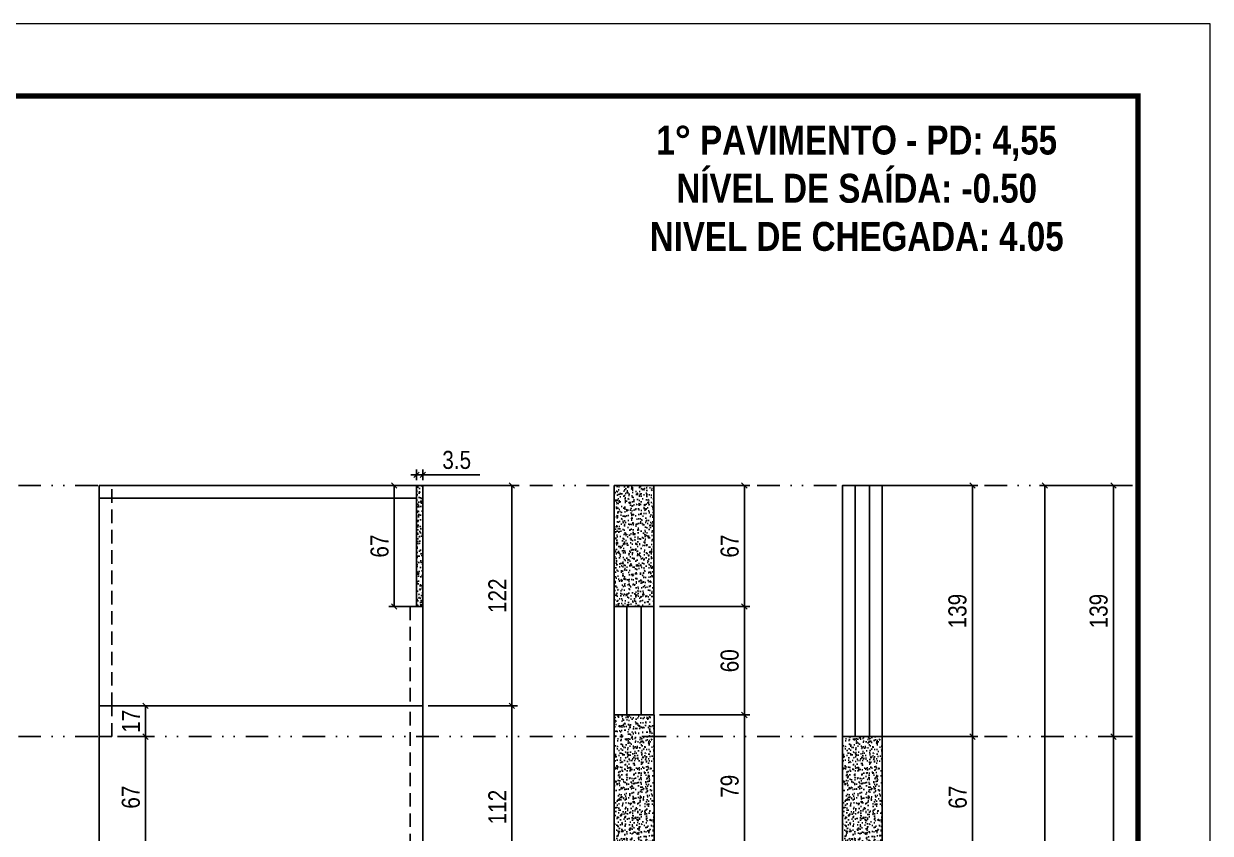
# Model space of a CAD drawing. Extents: x 14400 to 24104, y -21631 to 6985.
# Drawn here: x 15242 to 15898, y 3091 to 3539 of the extents above; entities that cross this region are included whole.
import ezdxf

# ---------------------------------------------------------------- set-up
doc = ezdxf.new("R2010")
doc.units = 0
for name, pattern in [('DASHED', [0.75, 0.5, -0.25]), ('DIVIDE2', [0.625, 0.25, -0.125, 0, -0.125, 0, -0.125]), ('HIDDEN', [0.375, 0.25, -0.125])]:
    doc.linetypes.add(name, pattern=pattern)
for name, color, linetype in [('COTA', 241, 'Continuous'), ('NOMENCLATURA', 7, 'Continuous'), ('Nível', 160, 'Continuous'), ('Painéis', 200, 'Continuous'), ('SARR_2.2x7', 40, 'Continuous')]:
    doc.layers.add(name, color=color, linetype=linetype)
doc.layers.add('Folhas', color=255, linetype='Continuous', lineweight=9)
doc.layers.add('SARRAFO DE PRESSAO', color=251, linetype='DASHED', lineweight=9)
doc.styles.add('COTA TECNICA', font='techl___.ttf', dxfattribs={"height": 10})
doc.styles.add('ROMANC', font='techb___.ttf', dxfattribs={"height": 2.5})
doc.dimstyles.new('PAINEL', dxfattribs={"dimtxt": 10, "dimasz": 3, "dimexe": 3, "dimexo": 3, "dimgap": 3, "dimtad": 1, "dimdec": 1, "dimzin": 12, "dimdsep": 46, "dimtxsty": 'COTA TECNICA', "dimblk1": 'OBLIQUE', "dimblk2": 'OBLIQUE', "dimsah": 1, "dimcen": 0.9, "dimclrd": 4, "dimclre": 4, "dimclrt": 240, "dimadec": 1, "dimazin": 3, "dimtfac": 1, "dimtdec": 1, "dimtmove": 0, "dimatfit": 3, "dimfxl": 1, "dimtolj": 1, "dimtzin": 12, "dimarcsym": 0})

# ---------------------------------------------------------------- blocks, each defined once
blk = doc.blocks.new('9999999999')
at = {"layer": 'Folhas'}
blk.add_lwpolyline([(98138.98, 34190.21), (99623.98, 34190.21), (99623.98, 35240.21), (98138.98, 35240.21)], close=True, dxfattribs=at)
at = {"layer": 'Folhas', "color": 30, "const_width": 3}
blk.add_lwpolyline([(98213.98, 34230.21), (99583.98, 34230.21), (99583.98, 35200.21), (98213.98, 35200.21)], close=True, dxfattribs=at)
blk = doc.blocks.new('_Oblique')
at = {"color": 0, "linetype": 'ByBlock', "lineweight": -2}
blk.add_line((-0.5, -0.5), (0.5, 0.5), dxfattribs=at)
blk = doc.blocks.new('*D919')
at = {"layer": 'COTA', "color": 4, "lineweight": -2, "transparency": 16777216}
for p, q in [((15465.6, 3161.29), (15514.97, 3161.29)), ((15511.97, 3049.29), (15511.97, 3161.29)), ((15465.6, 3049.29), (15514.97, 3049.29))]:
    blk.add_line(p, q, dxfattribs=at)
at = {"layer": 'Defpoints', "color": 0, "transparency": 16777216}
for p in [(15462.6, 3161.29), (15511.97, 3161.29), (15462.6, 3049.29)]:
    blk.add_point(p, dxfattribs=at)
at = {"layer": 'COTA', "color": 4, "lineweight": -2, "transparency": 16777216, "xscale": 3, "yscale": 3, "zscale": 3}
for p, rotation in [((15511.97, 3161.29), 90), ((15511.97, 3049.29), 270)]:
    blk.add_blockref('_Oblique', p, dxfattribs=dict(at, rotation=rotation))
at = {"layer": 'COTA', "color": 240, "transparency": 16777216, "insert": (15503.91, 3105.29), "char_height": 10, "attachment_point": 5, "rotation": 90, "style": 'COTA TECNICA'}
blk.add_mtext('\\A1;112', dxfattribs=at)
blk = doc.blocks.new('*D920')
at = {"layer": 'COTA', "color": 4, "lineweight": -2, "transparency": 16777216}
for p, q in [((15465.6, 3283.29), (15514.97, 3283.29)), ((15511.97, 3161.29), (15511.97, 3283.29)), ((15465.6, 3161.29), (15514.97, 3161.29))]:
    blk.add_line(p, q, dxfattribs=at)
at = {"layer": 'Defpoints', "color": 0, "transparency": 16777216}
for p in [(15462.6, 3283.29), (15511.97, 3283.29), (15462.6, 3161.29)]:
    blk.add_point(p, dxfattribs=at)
at = {"layer": 'COTA', "color": 4, "lineweight": -2, "transparency": 16777216, "xscale": 3, "yscale": 3, "zscale": 3}
for p, rotation in [((15511.97, 3283.29), 90), ((15511.97, 3161.29), 270)]:
    blk.add_blockref('_Oblique', p, dxfattribs=dict(at, rotation=rotation))
at = {"layer": 'COTA', "color": 240, "transparency": 16777216, "insert": (15503.91, 3222.29), "char_height": 10, "attachment_point": 5, "rotation": 90, "style": 'COTA TECNICA'}
blk.add_mtext('\\A1;122', dxfattribs=at)
blk = doc.blocks.new('*D921')
at = {"layer": 'COTA', "color": 4, "lineweight": -2, "transparency": 16777216}
for p, q in [((15459.1, 3286.29), (15459.1, 3292.22)), ((15462.6, 3286.29), (15462.6, 3292.22)), ((15459.1, 3289.22), (15456.1, 3289.22)), ((15459.1, 3289.22), (15462.6, 3289.22)), ((15462.6, 3289.22), (15494.2, 3289.22))]:
    blk.add_line(p, q, dxfattribs=at)
at = {"layer": 'Defpoints', "color": 0, "transparency": 16777216}
for p in [(15462.6, 3289.22), (15459.1, 3283.29), (15462.6, 3283.29)]:
    blk.add_point(p, dxfattribs=at)
at = {"layer": 'COTA', "color": 4, "lineweight": -2, "transparency": 16777216, "xscale": 3, "yscale": 3, "zscale": 3}
blk.add_blockref('_Oblique', (15459.1, 3289.22), dxfattribs=at)
at = {"layer": 'COTA', "color": 4, "lineweight": -2, "transparency": 16777216, "xscale": 3, "yscale": 3, "zscale": 3, "rotation": 180}
blk.add_blockref('_Oblique', (15462.6, 3289.22), dxfattribs=at)
at = {"layer": 'COTA', "color": 240, "transparency": 16777216, "insert": (15481.4, 3297.44), "char_height": 10, "attachment_point": 5, "style": 'COTA TECNICA'}
blk.add_mtext('\\A1;3.5', dxfattribs=at)
blk = doc.blocks.new('*D922')
at = {"layer": 'COTA', "color": 4, "lineweight": -2, "transparency": 16777216}
for p, q in [((15456.1, 3283.29), (15443.85, 3283.29)), ((15446.85, 3216.29), (15446.85, 3283.29)), ((15456.1, 3216.29), (15443.85, 3216.29))]:
    blk.add_line(p, q, dxfattribs=at)
at = {"layer": 'Defpoints', "color": 0, "transparency": 16777216}
for p in [(15446.85, 3283.29), (15459.1, 3283.29), (15459.1, 3216.29)]:
    blk.add_point(p, dxfattribs=at)
at = {"layer": 'COTA', "color": 4, "lineweight": -2, "transparency": 16777216, "xscale": 3, "yscale": 3, "zscale": 3}
for p, rotation in [((15446.85, 3283.29), 90), ((15446.85, 3216.29), 270)]:
    blk.add_blockref('_Oblique', p, dxfattribs=dict(at, rotation=rotation))
at = {"layer": 'COTA', "color": 240, "transparency": 16777216, "insert": (15438.75, 3249.79), "char_height": 10, "attachment_point": 5, "rotation": 90, "style": 'COTA TECNICA'}
blk.add_mtext('\\A1;67', dxfattribs=at)
blk = doc.blocks.new('*D923')
at = {"layer": 'COTA', "color": 4, "lineweight": -2, "transparency": 16777216}
for p, q in [((15855.47, 3283.29), (15803.95, 3283.29)), ((15806.95, 2828.29), (15806.95, 3283.29)), ((15855.47, 2828.29), (15803.95, 2828.29))]:
    blk.add_line(p, q, dxfattribs=at)
at = {"layer": 'Defpoints', "color": 0, "transparency": 16777216}
for p in [(15806.95, 3283.29), (15858.47, 3283.29), (15858.47, 2828.29)]:
    blk.add_point(p, dxfattribs=at)
at = {"layer": 'COTA', "color": 4, "lineweight": -2, "transparency": 16777216, "xscale": 3, "yscale": 3, "zscale": 3}
for p, rotation in [((15806.95, 3283.29), 90), ((15806.95, 2828.29), 270)]:
    blk.add_blockref('_Oblique', p, dxfattribs=dict(at, rotation=rotation))
at = {"layer": 'COTA', "color": 240, "transparency": 16777216, "insert": (15798.84, 3055.79), "char_height": 10, "attachment_point": 5, "rotation": 90, "style": 'COTA TECNICA'}
blk.add_mtext('\\A1;455', dxfattribs=at)
blk = doc.blocks.new('*D924')
at = {"layer": 'COTA', "color": 4, "lineweight": -2, "transparency": 16777216}
for p, q in [((15855.47, 3144.29), (15841.97, 3144.29)), ((15844.97, 2828.29), (15844.97, 3144.29)), ((15855.47, 2828.29), (15841.97, 2828.29))]:
    blk.add_line(p, q, dxfattribs=at)
at = {"layer": 'Defpoints', "color": 0, "transparency": 16777216}
for p in [(15844.97, 3144.29), (15858.47, 3144.29), (15858.47, 2828.29)]:
    blk.add_point(p, dxfattribs=at)
at = {"layer": 'COTA', "color": 4, "lineweight": -2, "transparency": 16777216, "xscale": 3, "yscale": 3, "zscale": 3}
for p, rotation in [((15844.97, 3144.29), 90), ((15844.97, 2828.29), 270)]:
    blk.add_blockref('_Oblique', p, dxfattribs=dict(at, rotation=rotation))
at = {"layer": 'COTA', "color": 240, "transparency": 16777216, "insert": (15836.75, 2986.29), "char_height": 10, "attachment_point": 5, "rotation": 90, "style": 'COTA TECNICA'}
blk.add_mtext('\\A1;316', dxfattribs=at)
blk = doc.blocks.new('*D925')
at = {"layer": 'COTA', "color": 4, "lineweight": -2, "transparency": 16777216}
for p, q in [((15855.47, 3283.29), (15841.97, 3283.29)), ((15844.97, 3144.29), (15844.97, 3283.29)), ((15855.47, 3144.29), (15841.97, 3144.29))]:
    blk.add_line(p, q, dxfattribs=at)
at = {"layer": 'Defpoints', "color": 0, "transparency": 16777216}
for p in [(15844.97, 3283.29), (15858.47, 3283.29), (15858.47, 3144.29)]:
    blk.add_point(p, dxfattribs=at)
at = {"layer": 'COTA', "color": 4, "lineweight": -2, "transparency": 16777216, "xscale": 3, "yscale": 3, "zscale": 3}
for p, rotation in [((15844.97, 3283.29), 90), ((15844.97, 3144.29), 270)]:
    blk.add_blockref('_Oblique', p, dxfattribs=dict(at, rotation=rotation))
at = {"layer": 'COTA', "color": 240, "transparency": 16777216, "insert": (15836.72, 3213.79), "char_height": 10, "attachment_point": 5, "rotation": 90, "style": 'COTA TECNICA'}
blk.add_mtext('\\A1;139', dxfattribs=at)
blk = doc.blocks.new('*D929')
at = {"layer": 'COTA', "color": 4, "lineweight": -2, "transparency": 16777216}
for p, q in [((15593.62, 3156.29), (15643.61, 3156.29)), ((15640.61, 3077.29), (15640.61, 3156.29)), ((15593.62, 3077.29), (15643.61, 3077.29))]:
    blk.add_line(p, q, dxfattribs=at)
at = {"layer": 'Defpoints', "color": 0, "transparency": 16777216}
for p in [(15590.62, 3156.29), (15640.61, 3156.29), (15590.62, 3077.29)]:
    blk.add_point(p, dxfattribs=at)
at = {"layer": 'COTA', "color": 4, "lineweight": -2, "transparency": 16777216, "xscale": 3, "yscale": 3, "zscale": 3}
for p, rotation in [((15640.61, 3156.29), 90), ((15640.61, 3077.29), 270)]:
    blk.add_blockref('_Oblique', p, dxfattribs=dict(at, rotation=rotation))
at = {"layer": 'COTA', "color": 240, "transparency": 16777216, "insert": (15632.51, 3116.79), "char_height": 10, "attachment_point": 5, "rotation": 90, "style": 'COTA TECNICA'}
blk.add_mtext('\\A1;79', dxfattribs=at)
blk = doc.blocks.new('*D932')
at = {"layer": 'COTA', "color": 4, "lineweight": -2, "transparency": 16777216}
for p, q in [((15593.58, 3216.29), (15643.61, 3216.29)), ((15640.61, 3156.29), (15640.61, 3216.29)), ((15593.58, 3156.29), (15643.61, 3156.29))]:
    blk.add_line(p, q, dxfattribs=at)
at = {"layer": 'Defpoints', "color": 0, "transparency": 16777216}
for p in [(15590.58, 3216.29), (15640.61, 3216.29), (15590.58, 3156.29)]:
    blk.add_point(p, dxfattribs=at)
at = {"layer": 'COTA', "color": 4, "lineweight": -2, "transparency": 16777216, "xscale": 3, "yscale": 3, "zscale": 3}
for p, rotation in [((15640.61, 3216.29), 90), ((15640.61, 3156.29), 270)]:
    blk.add_blockref('_Oblique', p, dxfattribs=dict(at, rotation=rotation))
at = {"layer": 'COTA', "color": 240, "transparency": 16777216, "insert": (15632.51, 3186.29), "char_height": 10, "attachment_point": 5, "rotation": 90, "style": 'COTA TECNICA'}
blk.add_mtext('\\A1;60', dxfattribs=at)
blk = doc.blocks.new('*D933')
at = {"layer": 'COTA', "color": 4, "lineweight": -2, "transparency": 16777216}
for p, q in [((15593.58, 3283.29), (15643.61, 3283.29)), ((15640.61, 3283.29), (15640.61, 3216.29)), ((15593.58, 3216.29), (15643.61, 3216.29))]:
    blk.add_line(p, q, dxfattribs=at)
at = {"layer": 'Defpoints', "color": 0, "transparency": 16777216}
for p in [(15590.58, 3283.29), (15590.58, 3216.29), (15640.61, 3216.29)]:
    blk.add_point(p, dxfattribs=at)
at = {"layer": 'COTA', "color": 4, "lineweight": -2, "transparency": 16777216, "xscale": 3, "yscale": 3, "zscale": 3}
for p, rotation in [((15640.61, 3283.29), 90), ((15640.61, 3216.29), 270)]:
    blk.add_blockref('_Oblique', p, dxfattribs=dict(at, rotation=rotation))
at = {"layer": 'COTA', "color": 240, "transparency": 16777216, "insert": (15632.51, 3249.79), "char_height": 10, "attachment_point": 5, "rotation": 90, "style": 'COTA TECNICA'}
blk.add_mtext('\\A1;67', dxfattribs=at)
blk = doc.blocks.new('*D937')
at = {"layer": 'COTA', "color": 4, "lineweight": -2, "transparency": 16777216}
for p, q in [((15719.85, 3144.29), (15769.84, 3144.29)), ((15766.84, 3077.29), (15766.84, 3144.29)), ((15719.85, 3077.29), (15769.84, 3077.29))]:
    blk.add_line(p, q, dxfattribs=at)
at = {"layer": 'Defpoints', "color": 0, "transparency": 16777216}
for p in [(15716.85, 3144.29), (15766.84, 3144.29), (15716.85, 3077.29)]:
    blk.add_point(p, dxfattribs=at)
at = {"layer": 'COTA', "color": 4, "lineweight": -2, "transparency": 16777216, "xscale": 3, "yscale": 3, "zscale": 3}
for p, rotation in [((15766.84, 3144.29), 90), ((15766.84, 3077.29), 270)]:
    blk.add_blockref('_Oblique', p, dxfattribs=dict(at, rotation=rotation))
at = {"layer": 'COTA', "color": 240, "transparency": 16777216, "insert": (15758.74, 3110.79), "char_height": 10, "attachment_point": 5, "rotation": 90, "style": 'COTA TECNICA'}
blk.add_mtext('\\A1;67', dxfattribs=at)
blk = doc.blocks.new('*D940')
at = {"layer": 'COTA', "color": 4, "lineweight": -2, "transparency": 16777216}
for p, q in [((15719.81, 3283.29), (15769.84, 3283.29)), ((15766.84, 3144.29), (15766.84, 3283.29)), ((15719.81, 3144.29), (15769.84, 3144.29))]:
    blk.add_line(p, q, dxfattribs=at)
at = {"layer": 'Defpoints', "color": 0, "transparency": 16777216}
for p in [(15716.81, 3283.29), (15766.84, 3283.29), (15716.81, 3144.29)]:
    blk.add_point(p, dxfattribs=at)
at = {"layer": 'COTA', "color": 4, "lineweight": -2, "transparency": 16777216, "xscale": 3, "yscale": 3, "zscale": 3}
for p, rotation in [((15766.84, 3283.29), 90), ((15766.84, 3144.29), 270)]:
    blk.add_blockref('_Oblique', p, dxfattribs=dict(at, rotation=rotation))
at = {"layer": 'COTA', "color": 240, "transparency": 16777216, "insert": (15758.59, 3213.79), "char_height": 10, "attachment_point": 5, "rotation": 90, "style": 'COTA TECNICA'}
blk.add_mtext('\\A1;139', dxfattribs=at)
blk = doc.blocks.new('*D2578')
at = {"layer": 'COTA', "color": 4, "lineweight": -2, "transparency": 16777216}
for p, q in [((15293.6, 3144.29), (15312.19, 3144.29)), ((15309.19, 3077.29), (15309.19, 3144.29)), ((15293.6, 3077.29), (15312.19, 3077.29))]:
    blk.add_line(p, q, dxfattribs=at)
at = {"layer": 'Defpoints', "color": 0, "transparency": 16777216}
for p in [(15290.6, 3144.29), (15309.19, 3144.29), (15290.6, 3077.29)]:
    blk.add_point(p, dxfattribs=at)
at = {"layer": 'COTA', "color": 4, "lineweight": -2, "transparency": 16777216, "xscale": 3, "yscale": 3, "zscale": 3}
for p, rotation in [((15309.19, 3144.29), 90), ((15309.19, 3077.29), 270)]:
    blk.add_blockref('_Oblique', p, dxfattribs=dict(at, rotation=rotation))
at = {"layer": 'COTA', "color": 240, "transparency": 16777216, "insert": (15301.09, 3110.79), "char_height": 10, "attachment_point": 5, "rotation": 90, "style": 'COTA TECNICA'}
blk.add_mtext('\\A1;67', dxfattribs=at)
blk = doc.blocks.new('*D2579')
at = {"layer": 'COTA', "color": 4, "lineweight": -2, "transparency": 16777216}
for p, q in [((15293.6, 3161.29), (15312.19, 3161.29)), ((15309.19, 3144.29), (15309.19, 3161.29)), ((15293.6, 3144.29), (15312.19, 3144.29))]:
    blk.add_line(p, q, dxfattribs=at)
at = {"layer": 'Defpoints', "color": 0, "transparency": 16777216}
for p in [(15290.6, 3161.29), (15309.19, 3161.29), (15290.6, 3144.29)]:
    blk.add_point(p, dxfattribs=at)
at = {"layer": 'COTA', "color": 4, "lineweight": -2, "transparency": 16777216, "xscale": 3, "yscale": 3, "zscale": 3}
for p, rotation in [((15309.19, 3161.29), 90), ((15309.19, 3144.29), 270)]:
    blk.add_blockref('_Oblique', p, dxfattribs=dict(at, rotation=rotation))
at = {"layer": 'COTA', "color": 240, "transparency": 16777216, "insert": (15301.11, 3152.79), "char_height": 10, "attachment_point": 5, "rotation": 90, "style": 'COTA TECNICA'}
blk.add_mtext('\\A1;17', dxfattribs=at)

msp = doc.modelspace()

# ---------------------------------------------------------------- hatches: boundary and pattern name
at = {"layer": 'COTA'}
h = msp.add_hatch(dxfattribs=at)
h.set_pattern_fill('AR-CONC', color=256, scale=0.03)
h.set_pattern_definition([(50, (-39.6197, 0), (5.4655401, -0.4781726), [0.5715, -6.2865]), (355, (-39.6197, 0), (-1.0573026, 5.7317054), [0.4572, -5.0292175]), (100.451445, (-39.164, -0.04), (4.4082374, 5.2535326), [0.4857003, -5.3427073]), (46.1842, (-39.62, 1.524), (8.1323712, -1.2612698), [0.85725, -9.42975]), (96.63556, (-38.942, 1.419), (7.122124, 7.4227837), [0.7285507, -8.0140682]), (351.18415, (-39.62, 1.524), (7.122124, 7.4227837), [0.685799, -7.543792]), (21, (-38.8577, 1.143), (4.5484317, -3.067956), [0.5715, -6.2865]), (326, (-38.8577, 1.143), (1.8540609, 5.525639), [0.4572, -5.0292]), (71.451445, (-38.4787, 0.8873), (6.4024926, 2.457683), [0.4857003, -5.3426981]), (37.5, (-39.6197, 0), (0.0926581, 2.53665117), [0, -4.96824, 0, -5.1054, 0, -5.04825]), (7.5, (-39.6197, 0), (2.00458988, 3.00541724), [0, -2.91084, 0, -4.85394, 0, -1.92405]), (327.5, (-41.319, 0), (4.06771786, -0.17186232), [0, -1.905, 0, -5.9436, 0, -7.8867]), (317.5, (-42.081, 0), (4.44387544, 0.7627947), [0, -2.4765, 0, -3.94716, 0, -5.6007])])
h.paths.add_polyline_path([(15462.6, 3283.29), (15459.1, 3283.29), (15459.1, 3216.29), (15462.6, 3216.29)])
h = msp.add_hatch(dxfattribs=at)
h.set_pattern_fill('AR-CONC', color=256, scale=0.03)
h.set_pattern_definition([(50, (-53.6764, 0), (5.4655401, -0.4781726), [0.5715, -6.2865]), (355, (-53.6764, 0), (-1.0573026, 5.7317054), [0.4572, -5.0292175]), (100.451445, (-53.221, -0.04), (4.4082374, 5.2535326), [0.4857003, -5.3427073]), (46.1842, (-53.6764, 1.524), (8.1323712, -1.2612698), [0.85725, -9.42975]), (96.63556, (-52.999, 1.419), (7.122124, 7.4227837), [0.7285507, -8.0140682]), (351.18415, (-53.676, 1.524), (7.122124, 7.4227837), [0.685799, -7.543792]), (21, (-52.9144, 1.143), (4.5484317, -3.067956), [0.5715, -6.2865]), (326, (-52.9144, 1.143), (1.8540609, 5.525639), [0.4572, -5.0292]), (71.451445, (-52.5353, 0.8873), (6.4024926, 2.457683), [0.4857003, -5.3426981]), (37.5, (-53.6764, 0), (0.0926581, 2.53665117), [0, -4.96824, 0, -5.1054, 0, -5.04825]), (7.5, (-53.6764, 0), (2.00458988, 3.00541724), [0, -2.91084, 0, -4.85394, 0, -1.92405]), (327.5, (-55.3756, 0), (4.06771786, -0.17186232), [0, -1.905, 0, -5.9436, 0, -7.8867]), (317.5, (-56.1376, 0), (4.44387544, 0.7627947), [0, -2.4765, 0, -3.94716, 0, -5.6007])])
h.paths.add_polyline_path([(15590.58, 3283.29), (15568.62, 3283.29), (15568.62, 3216.29), (15590.58, 3216.29)])
h = msp.add_hatch(dxfattribs=at)
h.set_pattern_fill('AR-CONC', color=256, scale=0.03)
h.set_pattern_definition([(50, (-3171.431, -1148.575), (5.4655401, -0.4781726), [0.5715, -6.2865]), (355, (-3171.431, -1148.575), (-1.0573026, 5.7317054), [0.4572, -5.0292175]), (100.451445, (-3170.9756, -1148.615), (4.4082374, 5.2535326), [0.4857003, -5.3427073]), (46.1842, (-3171.431, -1147.051), (8.1323712, -1.2612698), [0.85725, -9.42975]), (96.635558, (-3170.753, -1147.156), (7.122124, 7.4227837), [0.7285507, -8.0140682]), (351.18415, (-3171.431, -1147.051), (7.122124, 7.4227837), [0.685799, -7.543792]), (21, (-3170.669, -1147.432), (4.5484317, -3.0679559), [0.5715, -6.2865]), (326, (-3170.669, -1147.432), (1.8540609, 5.525639), [0.4572, -5.0292]), (71.451445, (-3170.29, -1147.688), (6.4024926, 2.457683), [0.4857003, -5.3426981]), (37.5, (-3171.431, -1148.5751), (0.0926581, 2.53665117), [0, -4.96824, 0, -5.1054, 0, -5.04825]), (7.5, (-3171.431, -1148.575), (2.00458988, 3.00541724), [0, -2.91084, 0, -4.85394, 0, -1.92405]), (327.5, (-3173.1303, -1148.5751), (4.06771786, -0.17186232), [0, -1.905, 0, -5.9436, 0, -7.8867]), (317.5, (-3173.8923, -1148.575), (4.44387544, 0.7627947), [0, -2.4765, 0, -3.94716, 0, -5.6007])])
h.paths.add_polyline_path([(15590.62, 3156.29), (15568.62, 3156.29), (15568.62, 3077.29), (15590.62, 3077.29)])
h = msp.add_hatch(dxfattribs=at)
h.set_pattern_fill('AR-CONC', color=256, scale=0.03)
h.set_pattern_definition([(50, (-3045.2003, -1148.575), (5.4655401, -0.4781726), [0.5715, -6.2865]), (355, (-3045.2003, -1148.575), (-1.0573026, 5.7317054), [0.4572, -5.0292175]), (100.451445, (-3044.745, -1148.615), (4.4082374, 5.2535326), [0.4857003, -5.3427073]), (46.1842, (-3045.2003, -1147.051), (8.1323712, -1.2612698), [0.85725, -9.42975]), (96.635558, (-3044.523, -1147.156), (7.122124, 7.4227837), [0.7285507, -8.0140682]), (351.18415, (-3045.2, -1147.051), (7.122124, 7.4227837), [0.685799, -7.543792]), (21, (-3044.4383, -1147.432), (4.5484317, -3.0679559), [0.5715, -6.2865]), (326, (-3044.4383, -1147.432), (1.8540609, 5.525639), [0.4572, -5.0292]), (71.451445, (-3044.0593, -1147.688), (6.4024926, 2.457683), [0.4857003, -5.3426981]), (37.5, (-3045.2003, -1148.5751), (0.0926581, 2.53665117), [0, -4.96824, 0, -5.1054, 0, -5.04825]), (7.5, (-3045.2003, -1148.575), (2.00458988, 3.00541724), [0, -2.91084, 0, -4.85394, 0, -1.92405]), (327.5, (-3046.8996, -1148.5751), (4.06771786, -0.17186232), [0, -1.905, 0, -5.9436, 0, -7.8867]), (317.5, (-3047.6616, -1148.575), (4.44387544, 0.7627947), [0, -2.4765, 0, -3.94716, 0, -5.6007])])
h.paths.add_polyline_path([(15716.85, 3144.29), (15694.85, 3144.29), (15694.85, 3077.29), (15716.85, 3077.29)])

# ---------------------------------------------------------------- linework, layer by layer
for p, q in [((15462.6, 3283.29), (15459.1, 3283.29)), ((15462.6, 3283.29), (15462.6, 3216.29)), ((15459.1, 3216.29), (15455.6, 3216.29)), ((15290.6, 3144.29), (15283.6, 3144.29))]:
    msp.add_line(p, q, dxfattribs=at)
for points in [[(15568.62, 3216.29), (15590.58, 3216.29), (15590.58, 3283.29), (15568.62, 3283.29)], [(15568.62, 3077.29), (15590.62, 3077.29), (15590.62, 3156.29), (15568.62, 3156.29)], [(15694.85, 3077.29), (15716.85, 3077.29), (15716.85, 3144.29), (15694.85, 3144.29)]]:
    msp.add_lwpolyline(points, close=True, dxfattribs=at)
at = {"layer": 'Nível', "color": 4, "linetype": 'DIVIDE2', "ltscale": 50}
for p, q in [((14955.78, 3283.29), (15858.47, 3283.29)), ((14955.78, 3144.29), (15858.47, 3144.29))]:
    msp.add_line(p, q, dxfattribs=at)
at = {"layer": 'Painéis'}
for p, q in [((15283.6, 3283.29), (15283.6, 2830.29)), ((15283.6, 3283.29), (15459.1, 3283.29)), ((15459.1, 3283.29), (15459.1, 3216.29)), ((15462.6, 3216.29), (15459.1, 3216.29)), ((15462.6, 3216.29), (15462.6, 3161.29)), ((15283.6, 3161.29), (15462.6, 3161.29)), ((15462.6, 2830.29), (15462.6, 3161.29))]:
    msp.add_line(p, q, dxfattribs=at)
for points in [[(15694.85, 3144.29), (15716.81, 3144.29), (15716.81, 3283.29), (15694.85, 3283.29)], [(15568.62, 3156.29), (15590.58, 3156.29), (15590.58, 3216.29), (15568.62, 3216.29)]]:
    msp.add_lwpolyline(points, close=True, dxfattribs=at)
at = {"layer": 'SARR_2.2x7', "linetype": 'HIDDEN', "ltscale": 30}
for p, q in [((15290.6, 3161.29), (15290.6, 3283.29)), ((15455.6, 3216.29), (15455.6, 3161.29)), ((15290.6, 3144.29), (15290.6, 3161.29)), ((15455.6, 3049.29), (15455.6, 3161.29))]:
    msp.add_line(p, q, dxfattribs=at)
at = {"layer": 'SARR_2.2x7'}
for p, q in [((15701.85, 3144.29), (15701.85, 3283.29)), ((15709.81, 3144.29), (15709.81, 3283.29)), ((15283.6, 3276.29), (15459.1, 3276.29)), ((15575.62, 3156.29), (15575.62, 3216.29)), ((15583.58, 3156.29), (15583.58, 3216.29))]:
    msp.add_line(p, q, dxfattribs=at)

# ---------------------------------------------------------------- block references
at = {"layer": 'SARRAFO DE PRESSAO', "color": 6, "linetype": 'ByBlock'}
msp.add_blockref('9999999999', (-83725.51, -31701.2), dxfattribs=at)

# ---------------------------------------------------------------- texts
at = {"layer": 'NOMENCLATURA', "color": 2, "insert": (15702.79, 3482.59), "char_height": 16, "attachment_point": 2, "style": 'ROMANC'}
msp.add_mtext_dynamic_manual_height_columns('1° PAVIMENTO - PD: 4,55\\PNÍVEL DE SAÍDA: -0.50\\PNIVEL DE CHEGADA: 4.05', width=432.3511, gutter_width=1, heights=[0], dxfattribs=at)

# ---------------------------------------------------------------- dimensions: what is measured, and where the dimension line sits
at = {"layer": 'COTA'}
dim = msp.add_linear_dim(base=(15462.6, 3289.22), p1=(15459.1, 3283.29), p2=(15462.6, 3283.29), dimstyle='PAINEL', dxfattribs=at)
dim.commit()
dim.dimension.update_dxf_attribs({"geometry": '*D921', "text_midpoint": (15481.4, 3297.44)})
for base, p1, p2, picture, middle in [((15446.85, 3283.29), (15459.1, 3216.29), (15459.1, 3283.29), '*D922', (15438.75, 3249.79)), ((15640.61, 3216.29), (15590.58, 3283.29), (15590.58, 3216.29), '*D933', (15632.51, 3249.79)), ((15766.84, 3283.29), (15716.81, 3144.29), (15716.81, 3283.29), '*D940', (15758.59, 3213.79)), ((15806.95, 3283.29), (15858.47, 2828.29), (15858.47, 3283.29), '*D923', (15798.84, 3055.79)), ((15640.61, 3216.29), (15590.58, 3156.29), (15590.58, 3216.29), '*D932', (15632.51, 3186.29)), ((15309.19, 3161.29), (15290.6, 3144.29), (15290.6, 3161.29), '*D2579', (15301.11, 3152.79)), ((15511.97, 3161.29), (15462.6, 3049.29), (15462.6, 3161.29), '*D919', (15503.91, 3105.29)), ((15640.61, 3156.29), (15590.62, 3077.29), (15590.62, 3156.29), '*D929', (15632.51, 3116.79)), ((15309.19, 3144.29), (15290.6, 3077.29), (15290.6, 3144.29), '*D2578', (15301.09, 3110.79)), ((15766.84, 3144.29), (15716.85, 3077.29), (15716.85, 3144.29), '*D937', (15758.74, 3110.79)), ((15844.97, 3144.29), (15858.47, 2828.29), (15858.47, 3144.29), '*D924', (15836.75, 2986.29))]:
    dim = msp.add_linear_dim(base=base, p1=p1, p2=p2, angle=90, dimstyle='PAINEL', dxfattribs=at)
    dim.commit()
    dim.dimension.update_dxf_attribs({"geometry": picture, "text_midpoint": middle})
for base, p1, p2, picture, middle in [((15511.97, 3283.29), (15462.6, 3161.29), (15462.6, 3283.29), '*D920', (15503.91, 3222.29)), ((15844.97, 3283.29), (15858.47, 3144.29), (15858.47, 3283.29), '*D925', (15836.72, 3213.79))]:
    dim = msp.add_linear_dim(base=base, p1=p1, p2=p2, angle=90, dimstyle='PAINEL', override={"dimtmove": 1}, dxfattribs=at)
    dim.commit()
    dim.dimension.update_dxf_attribs({"geometry": picture, "text_midpoint": middle})

doc.saveas('drawing.dxf')
